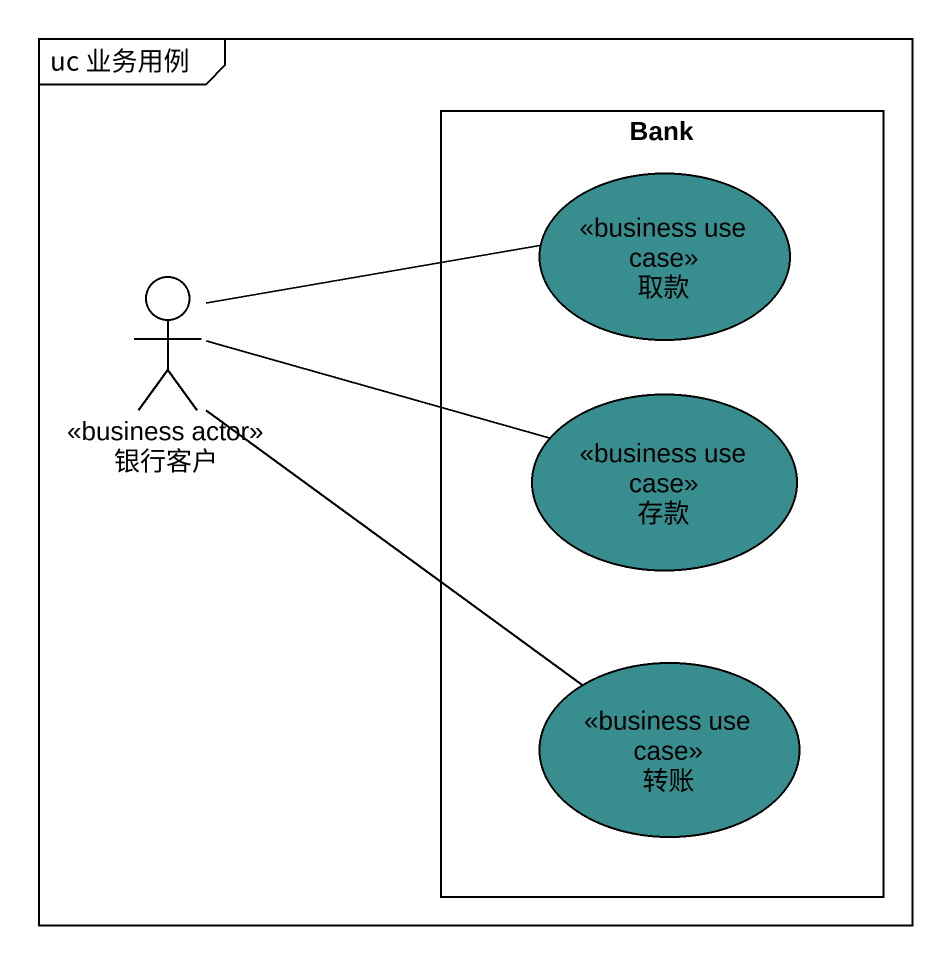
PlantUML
@startuml
mainframe uc 业务用例
rectangle Bank {
  usecase 取款 <<business use case>> #388E8E
  usecase 存款 <<business use case>> #388E8E
  usecase 转账 <<business use case>> #388E8E
}
actor 银行客户 <<business actor>>
银行客户 -right- 取款
银行客户 -right- 存款
银行客户 -- 转账
@enduml
